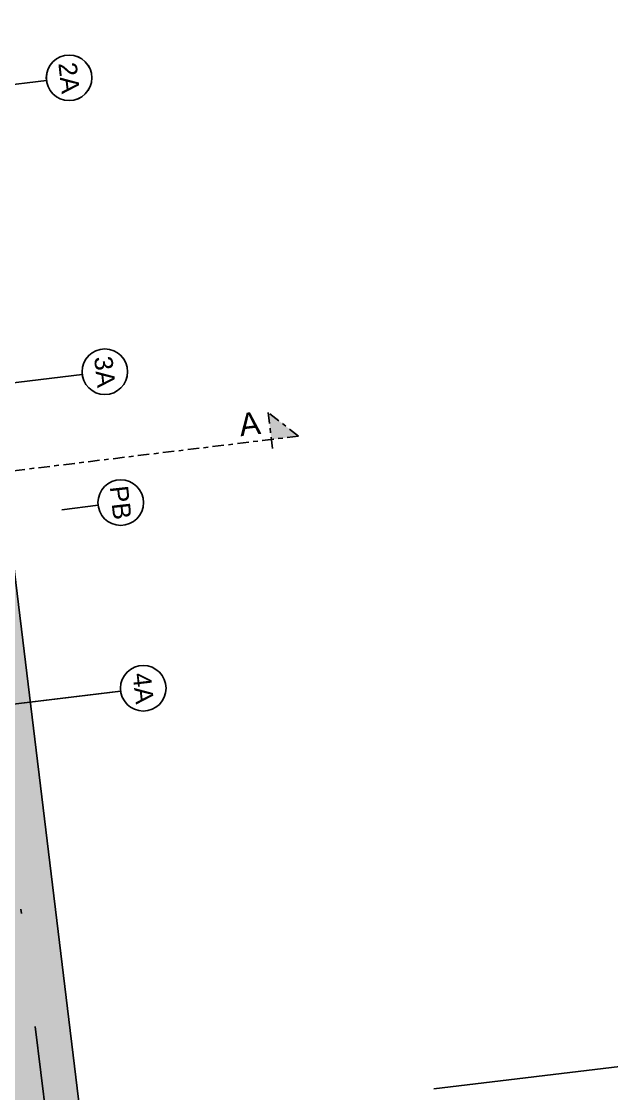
# Model space of a CAD drawing. Header units: inches. Extents: x 400392 to 401495, y 4543971 to 4544133.
# Drawn here: x 400479.5 to 400492.46, y 4544070.2 to 4544093.73 of the extents above; entities that cross this region are included whole.
import ezdxf
from ezdxf.enums import TextEntityAlignment as Align

# ---------------------------------------------------------------- set-up
doc = ezdxf.new("R2010")
doc.units = ezdxf.units.IN
doc.header["$MEASUREMENT"] = 0
for name, pattern in [('AKS', [3, 2.5, -0.25, 0, -0.25]), ('CENTER', [2, 1.25, -0.25, 0.25, -0.25]), ('DASHDOT2', [0.5, 0.25, -0.125, 0, -0.125])]:
    doc.linetypes.add(name, pattern=pattern)
for name, color, linetype in [('aks prota', 2, 'AKS'), ('caks prota', 4, 'Continuous'), ('kesit tarama prota', 252, 'Continuous'), ('kolon tarama prota', 252, 'Continuous'), ('perde prota', 1, 'Continuous'), ('PRT-AL-TUNEL_EKSENI', 14, 'DASHDOT2'), ('skesit prota', 7, 'Continuous'), ('st-s_level (kot)', 6, 'Continuous'), ('taks prota', 7, 'Continuous'), ('tkesit prota', 7, 'Continuous')]:
    doc.layers.add(name, color=color, linetype=linetype)
doc.styles.add('Arial', font='Arial.ttf')
doc.styles.add('OLCU', font='romanstw.shx')
doc.styles.add('TAKS', font='Arial Unicode.ttf')

# ---------------------------------------------------------------- blocks, each defined once
blk = doc.blocks.new('A$C1a5ef8c2')
at = {"layer": 'kesit tarama prota'}
h = blk.add_hatch(color=256, dxfattribs=at)
h.dxf.hatch_style = 1
h.paths.add_polyline_path([(93.323, 110.534), (93.991, 110.011), (93.396, 109.939)])
at = {"layer": 'kolon tarama prota'}
h = blk.add_hatch(color=256, dxfattribs=at)
h.dxf.hatch_style = 1
h.paths.add_polyline_path([(85.539, 125.27), (67.968, 123.136), (67.92, 123.533), (67.126, 123.437), (67.174, 123.04), (61.516, 122.353), (61.468, 122.75), (60.673, 122.653), (60.722, 122.256), (43.151, 120.123), (43.332, 118.633), (84.231, 123.6), (91.788, 61.37), (93.526, 59.501), (93.218, 62.035)])
at = {"layer": 'aks prota', "ltscale": 10}
for p, q in [((98.482, 12.471), (84.385, 128.551)), ((98.482, 12.471), (84.385, 128.551)), ((98.482, 12.471), (84.385, 128.551)), ((98.482, 12.471), (84.385, 128.551)), ((98.482, 12.471), (84.385, 128.551)), ((98.482, 12.471), (84.385, 128.551)), ((42.1, 112.188), (88.459, 117.818)), ((42.1, 112.188), (88.459, 117.818)), ((42.1, 112.188), (88.459, 117.818)), ((42.1, 112.188), (88.459, 117.818)), ((42.1, 112.188), (88.459, 117.818)), ((42.1, 112.188), (88.459, 117.818)), ((42.1, 112.188), (88.459, 117.818)), ((42.883, 105.735), (89.243, 111.365)), ((42.883, 105.735), (89.243, 111.365)), ((42.883, 105.735), (89.243, 111.365)), ((42.883, 105.735), (89.243, 111.365)), ((42.883, 105.735), (89.243, 111.365)), ((42.883, 105.735), (89.243, 111.365)), ((42.883, 105.735), (89.243, 111.365)), ((43.727, 98.786), (90.086, 104.416)), ((43.727, 98.786), (90.086, 104.416)), ((43.727, 98.786), (90.086, 104.416)), ((43.727, 98.786), (90.086, 104.416)), ((43.727, 98.786), (90.086, 104.416)), ((43.727, 98.786), (90.086, 104.416)), ((43.727, 98.786), (90.086, 104.416)), ((96.96, 95.681), (104.808, 96.634))]:
    blk.add_line(p, q, dxfattribs=at)
at = {"layer": 'caks prota', "ltscale": 0.05}
for centre in [(88.955, 117.878), (88.955, 117.878), (88.955, 117.878), (88.955, 117.878), (88.955, 117.878), (88.955, 117.878), (88.955, 117.878), (89.739, 111.425), (89.739, 111.425), (89.739, 111.425), (89.739, 111.425), (89.739, 111.425), (89.739, 111.425), (89.739, 111.425), (90.088, 108.552), (90.088, 108.552), (90.088, 108.552), (90.088, 108.552), (90.088, 108.552), (90.088, 108.552), (90.088, 108.552), (90.583, 104.477), (90.583, 104.477), (90.583, 104.477), (90.583, 104.477), (90.583, 104.477), (90.583, 104.477), (90.583, 104.477)]:
    blk.add_circle(centre, 0.5, dxfattribs=at)
at = {"layer": 'perde prota'}
blk.add_lwpolyline([(60.722, 122.256), (43.151, 120.123), (43.332, 118.633), (84.231, 123.6), (91.788, 61.37), (93.526, 59.501), (85.539, 125.27), (67.968, 123.136), (67.92, 123.533), (67.126, 123.437), (67.174, 123.04), (61.516, 122.353), (61.468, 122.75), (60.673, 122.653)], close=True, dxfattribs=at)
at = {"layer": 'PRT-AL-TUNEL_EKSENI', "ltscale": 10}
blk.add_line((43.232, 102.863), (89.591, 108.493), dxfattribs=at)
at = {"layer": 'skesit prota', "linetype": 'CENTER', "ltscale": 0.2}
for p, q in [((93.323, 110.534), (93.432, 109.641)), ((93.991, 110.011), (93.323, 110.534))]:
    blk.add_line(p, q, dxfattribs=at)
blk.add_lwpolyline([(93.991, 110.011), (45.135, 104.078), (13.126, 138.495)], dxfattribs=at)
at = {"layer": 'st-s_level (kot)', "color": 6, "style": 'OLCU', "width": 0.8}
for tag, p, rotation in [('D=60', (41.417, 99.58), 312.924), ('D=60', (34.914, 96.881), 312.924), ('D=60', (41.724, 89.558), 312.924), ('D=60', (74.072, 82.365), 276.924), ('D=90', (58.452, 80.894), 312.924), ('D=60', (82.07, 73.768), 276.924), ('D=60', (66.17, 72.697), 312.924), ('D=60', (59.529, 70.146), 312.924), ('D=60', (74.283, 63.914), 312.924), ('D=60', (67.523, 61.55), 312.924), ('D=60', (81.905, 55.778), 312.924), ('D=60', (75.518, 52.954), 312.924), ('D=60', (83.512, 44.358), 312.924), ('D=60', (93.868, 42.953), 312.924), ('D=60', (102.234, 34.187), 312.924), ('D=60', (95.218, 31.81), 312.924), ('D=60', (99.288, 27.664), 312.924), ('+22.51', (112.229, 23.935), 312.924), ('+20.81', (108.552, 21.5), 312.924), ('D=80', (97.117, 17.526), 312.924)]:
    blk.add_attdef(tag, p, '', height=0.2, rotation=rotation, dxfattribs=at)
at = {"layer": 'taks prota', "style": 'TAKS'}
for s, p in [('2A', (88.955, 117.878)), ('2A', (88.955, 117.878)), ('2A', (88.955, 117.878)), ('2A', (88.955, 117.878)), ('2A', (88.955, 117.878)), ('2A', (88.955, 117.878)), ('2A', (88.955, 117.878)), ('3A', (89.739, 111.425)), ('3A', (89.739, 111.425)), ('3A', (89.739, 111.425)), ('3A', (89.739, 111.425)), ('3A', (89.739, 111.425)), ('3A', (89.739, 111.425)), ('3A', (89.739, 111.425)), ('PB', (90.088, 108.552)), ('PB', (90.088, 108.552)), ('PB', (90.088, 108.552)), ('PB', (90.088, 108.552)), ('PB', (90.088, 108.552)), ('PB', (90.088, 108.552)), ('PB', (90.088, 108.552)), ('4A', (90.583, 104.477)), ('4A', (90.583, 104.477)), ('4A', (90.583, 104.477)), ('4A', (90.583, 104.477)), ('4A', (90.583, 104.477)), ('4A', (90.583, 104.477)), ('4A', (90.583, 104.477))]:
    blk.add_text(s, height=0.4, rotation=276.4292, dxfattribs=at).set_placement(p, align=Align.MIDDLE_CENTER)
at = {"layer": 'tkesit prota', "style": 'Arial'}
blk.add_text('A', height=0.5, rotation=6.924, dxfattribs=at).set_placement((92.717, 110.007))

msp = doc.modelspace()

# ---------------------------------------------------------------- hatches: boundary and pattern name
at = {"layer": 'kesit tarama prota'}
h = msp.add_hatch(color=256, dxfattribs=at)
h.dxf.hatch_style = 1
h.paths.add_polyline_path([(400484.916, 4544085.154), (400485.584, 4544084.631), (400484.988, 4544084.559)])
at = {"layer": 'kolon tarama prota'}
h = msp.add_hatch(color=256, dxfattribs=at)
h.dxf.hatch_style = 1
h.paths.add_polyline_path([(400477.132, 4544099.89), (400459.561, 4544097.756), (400459.512, 4544098.154), (400458.718, 4544098.057), (400458.766, 4544097.66), (400453.108, 4544096.973), (400453.06, 4544097.37), (400452.266, 4544097.274), (400452.314, 4544096.876), (400434.743, 4544094.743), (400434.924, 4544093.254), (400475.823, 4544098.22), (400483.38, 4544035.99), (400485.118, 4544034.122), (400484.811, 4544036.655)])

# ---------------------------------------------------------------- linework, layer by layer
at = {"layer": 'aks prota', "ltscale": 10}
for p, q in [((400490.074, 4543987.091), (400475.978, 4544103.171)), ((400490.074, 4543987.091), (400475.978, 4544103.171)), ((400490.074, 4543987.091), (400475.978, 4544103.171)), ((400490.074, 4543987.091), (400475.978, 4544103.171)), ((400490.074, 4543987.091), (400475.978, 4544103.171)), ((400490.074, 4543987.091), (400475.978, 4544103.171)), ((400433.692, 4544086.808), (400480.051, 4544092.438)), ((400433.692, 4544086.808), (400480.051, 4544092.438)), ((400433.692, 4544086.808), (400480.051, 4544092.438)), ((400433.692, 4544086.808), (400480.051, 4544092.438)), ((400433.692, 4544086.808), (400480.051, 4544092.438)), ((400433.692, 4544086.808), (400480.051, 4544092.438)), ((400433.692, 4544086.808), (400480.051, 4544092.438)), ((400434.475, 4544080.356), (400480.835, 4544085.985)), ((400434.475, 4544080.356), (400480.835, 4544085.985)), ((400434.475, 4544080.356), (400480.835, 4544085.985)), ((400434.475, 4544080.356), (400480.835, 4544085.985)), ((400434.475, 4544080.356), (400480.835, 4544085.985)), ((400434.475, 4544080.356), (400480.835, 4544085.985)), ((400434.475, 4544080.356), (400480.835, 4544085.985)), ((400435.319, 4544073.407), (400481.679, 4544079.036)), ((400435.319, 4544073.407), (400481.679, 4544079.036)), ((400435.319, 4544073.407), (400481.679, 4544079.036)), ((400435.319, 4544073.407), (400481.679, 4544079.036)), ((400435.319, 4544073.407), (400481.679, 4544079.036)), ((400435.319, 4544073.407), (400481.679, 4544079.036)), ((400435.319, 4544073.407), (400481.679, 4544079.036)), ((400488.552, 4544070.301), (400496.401, 4544071.254))]:
    msp.add_line(p, q, dxfattribs=at)
at = {"layer": 'caks prota', "ltscale": 0.05}
for centre in [(400480.548, 4544092.498), (400480.548, 4544092.498), (400480.548, 4544092.498), (400480.548, 4544092.498), (400480.548, 4544092.498), (400480.548, 4544092.498), (400480.548, 4544092.498), (400481.331, 4544086.046), (400481.331, 4544086.046), (400481.331, 4544086.046), (400481.331, 4544086.046), (400481.331, 4544086.046), (400481.331, 4544086.046), (400481.331, 4544086.046), (400481.68, 4544083.172), (400481.68, 4544083.172), (400481.68, 4544083.172), (400481.68, 4544083.172), (400481.68, 4544083.172), (400481.68, 4544083.172), (400481.68, 4544083.172), (400482.175, 4544079.097), (400482.175, 4544079.097), (400482.175, 4544079.097), (400482.175, 4544079.097), (400482.175, 4544079.097), (400482.175, 4544079.097), (400482.175, 4544079.097)]:
    msp.add_circle(centre, 0.5, dxfattribs=at)
at = {"layer": 'perde prota'}
msp.add_lwpolyline([(400452.314, 4544096.876), (400434.743, 4544094.743), (400434.924, 4544093.254), (400475.823, 4544098.22), (400483.38, 4544035.99), (400485.118, 4544034.122), (400477.132, 4544099.89), (400459.561, 4544097.756), (400459.512, 4544098.154), (400458.718, 4544098.057), (400458.766, 4544097.66), (400453.108, 4544096.973), (400453.06, 4544097.37), (400452.266, 4544097.274)], close=True, dxfattribs=at)
at = {"layer": 'PRT-AL-TUNEL_EKSENI', "ltscale": 10}
msp.add_line((400434.824, 4544077.483), (400481.184, 4544083.113), dxfattribs=at)
at = {"layer": 'skesit prota', "linetype": 'CENTER', "ltscale": 0.2}
for p, q in [((400484.916, 4544085.154), (400485.024, 4544084.261)), ((400485.584, 4544084.631), (400484.916, 4544085.154))]:
    msp.add_line(p, q, dxfattribs=at)
msp.add_lwpolyline([(400485.584, 4544084.631), (400436.728, 4544078.698), (400404.719, 4544113.115)], dxfattribs=at)

# ---------------------------------------------------------------- block references
msp.add_blockref('A$C1a5ef8c2', (400391.592, 4543974.62))

# ---------------------------------------------------------------- texts
at = {"layer": 'taks prota', "style": 'TAKS'}
for s, p in [('2A', (400480.548, 4544092.498)), ('2A', (400480.548, 4544092.498)), ('2A', (400480.548, 4544092.498)), ('2A', (400480.548, 4544092.498)), ('2A', (400480.548, 4544092.498)), ('2A', (400480.548, 4544092.498)), ('2A', (400480.548, 4544092.498)), ('3A', (400481.331, 4544086.046)), ('3A', (400481.331, 4544086.046)), ('3A', (400481.331, 4544086.046)), ('3A', (400481.331, 4544086.046)), ('3A', (400481.331, 4544086.046)), ('3A', (400481.331, 4544086.046)), ('3A', (400481.331, 4544086.046)), ('PB', (400481.68, 4544083.172)), ('PB', (400481.68, 4544083.172)), ('PB', (400481.68, 4544083.172)), ('PB', (400481.68, 4544083.172)), ('PB', (400481.68, 4544083.172)), ('PB', (400481.68, 4544083.172)), ('PB', (400481.68, 4544083.172)), ('4A', (400482.175, 4544079.097)), ('4A', (400482.175, 4544079.097)), ('4A', (400482.175, 4544079.097)), ('4A', (400482.175, 4544079.097)), ('4A', (400482.175, 4544079.097)), ('4A', (400482.175, 4544079.097)), ('4A', (400482.175, 4544079.097))]:
    msp.add_text(s, height=0.4, rotation=276.4292, dxfattribs=at).set_placement(p, align=Align.MIDDLE_CENTER)
at = {"layer": 'tkesit prota', "style": 'Arial'}
msp.add_text('A', height=0.5, rotation=6.924, dxfattribs=at).set_placement((400484.309, 4544084.627))

doc.saveas('drawing.dxf')
